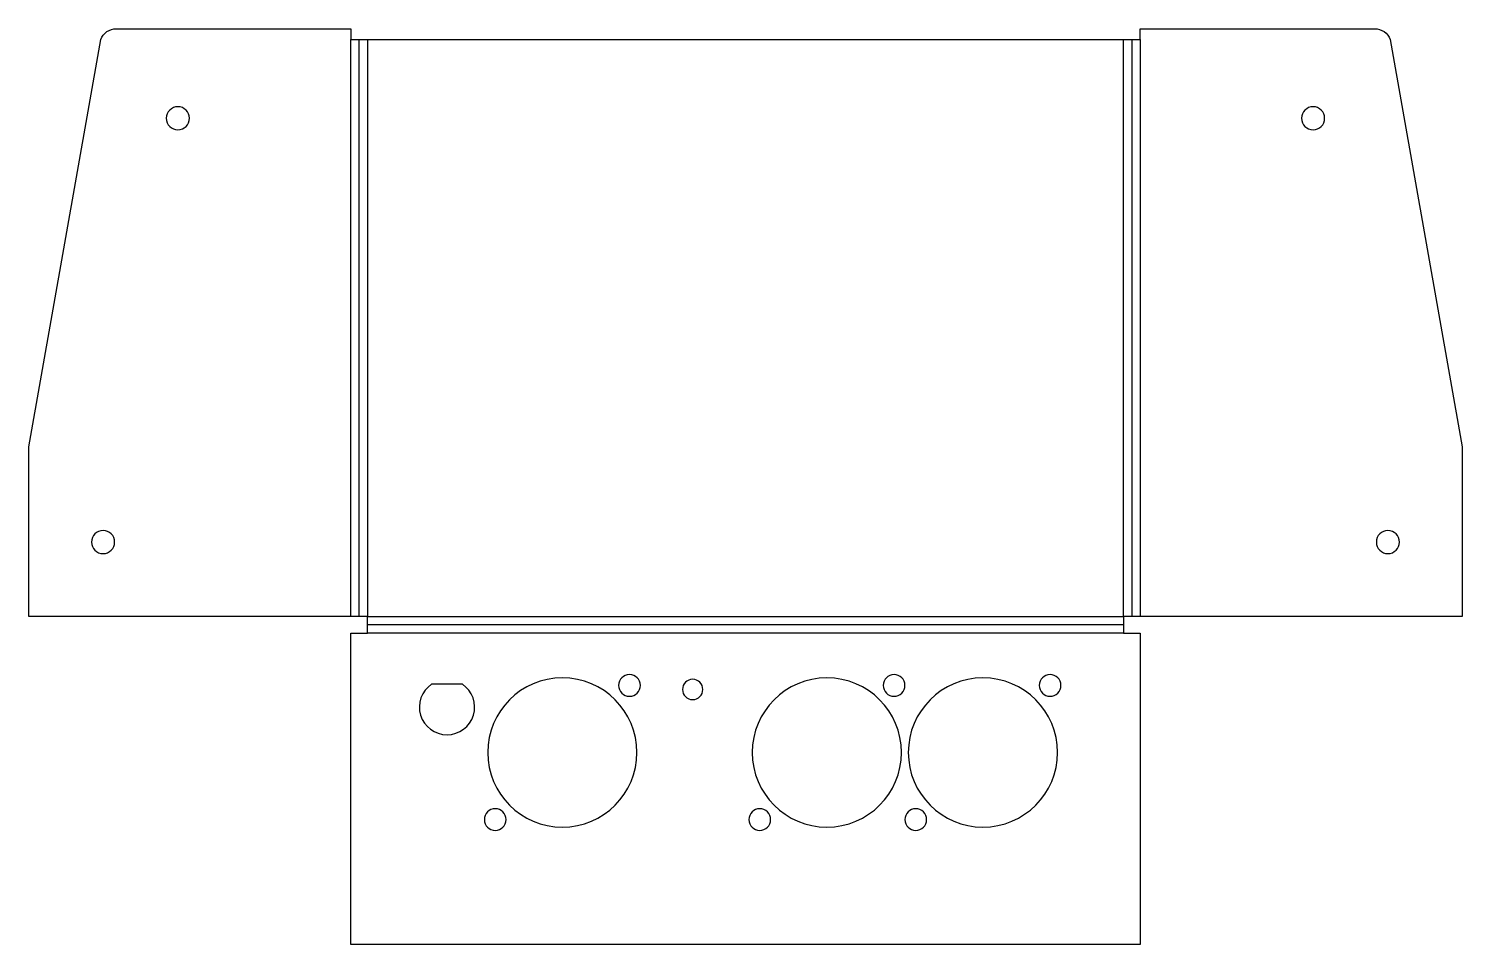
# Model space of a CAD drawing. Header units: millimetres. Extents: x -47 to 164, y 0 to 135.
import ezdxf

# ---------------------------------------------------------------- set-up
doc = ezdxf.new("R2010")
doc.units = ezdxf.units.MM

msp = doc.modelspace()

# ---------------------------------------------------------------- linework, layer by layer
at = {"layer": 'BEND'}
for p, q in [((1.26, 48.36), (1.26, 133.47)), ((115.14, 133.47), (115.14, 48.36)), ((113.91, 47.14), (2.49, 47.14))]:
    msp.add_line(p, q, dxfattribs=at)
at = {"layer": 'BEND_EXTENT'}
for p, q in [((0.04, 48.36), (0.04, 133.47)), ((2.49, 133.47), (2.49, 48.36)), ((113.91, 48.36), (113.91, 133.47)), ((116.36, 133.47), (116.36, 48.36)), ((2.49, 48.36), (113.91, 48.36)), ((113.91, 45.91), (2.49, 45.91))]:
    msp.add_line(p, q, dxfattribs=at)
at = {"layer": 'INTERIOR_PROFILES'}
msp.add_lwpolyline([(16.48, 38.37), (11.92, 38.37, 3.265986)], format="xyb", close=True, dxfattribs=at)
at = {"layer": 'INTERIOR_PROFILES', "extrusion": (0, 0, -1)}
for centre, radius in [((25.48, 121.86), 1.7), ((-141.88, 121.86), 1.7), ((36.5, 59.34), 1.7), ((-152.9, 59.34), 1.7), ((-31.2, 28.3), 11), ((-41.1, 38.2), 1.6), ((-50.41, 37.6), 1.5), ((-70.2, 28.3), 11), ((-80.1, 38.2), 1.6), ((-93.2, 28.3), 11), ((-103.1, 38.2), 1.6), ((-21.3, 18.4), 1.6), ((-60.3, 18.4), 1.6), ((-83.3, 18.4), 1.6)]:
    msp.add_circle(centre, radius, dxfattribs=at)
at = {"layer": 'OUTER_PROFILES'}
msp.add_lwpolyline([(163.84, 73.41, -0.043661), (163.87, 72.98), (163.87, 48.36), (113.91, 48.36), (113.91, 45.91), (116.4, 45.91), (116.4, 0), (0, 0), (0, 45.91), (2.49, 45.91), (2.49, 48.36), (-47.47, 48.36), (-47.47, 72.98, -0.043661), (-47.44, 73.41), (-36.84, 133.47, -0.310883), (-34.52, 135.07), (0.04, 135.07), (0.04, 133.47), (116.36, 133.47), (116.36, 135.07), (150.92, 135.07, -0.310883), (153.25, 133.47)], format="xyb", close=True, dxfattribs=at)

doc.saveas('drawing.dxf')
